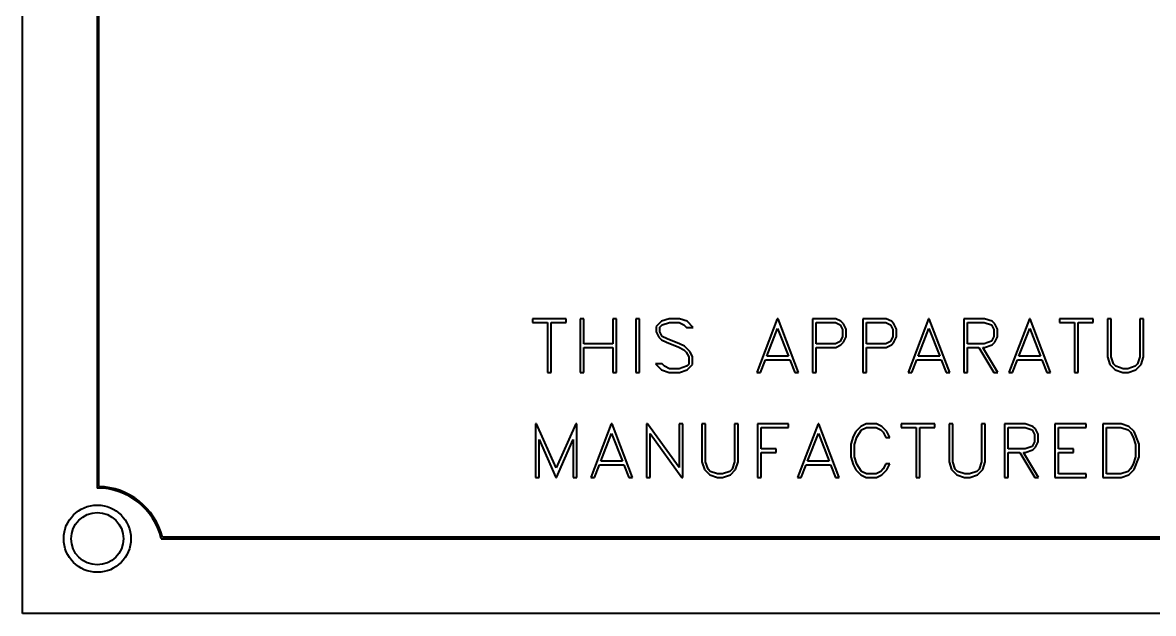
# Model space of a CAD drawing. Header units: millimetres. Extents: x 0 to 5945, y 0 to 4205.
# Drawn here: x 4812.4 to 4888.1, y 1972.1 to 2011.7 of the extents above; entities that cross this region are included whole.
import ezdxf

# ---------------------------------------------------------------- set-up
doc = ezdxf.new("R2010")
doc.units = ezdxf.units.MM
doc.header["$LTSCALE"] = 5
doc.layers.add('가시적인 것(ISO)', color=3, linetype='Continuous', lineweight=40)

msp = doc.modelspace()

# ---------------------------------------------------------------- linework, layer by layer
at = {"layer": '가시적인 것(ISO)'}
for p, q in [((4812.374, 1972.126), (4812.374, 2092.126)), ((4817.374, 2083.731), (4817.374, 1980.521)), ((4817.474, 1980.62), (4817.474, 2083.632)), ((4846.512, 1991.859), (4846.512, 1991.615)), ((4848.761, 1991.859), (4846.512, 1991.859)), ((4846.512, 1991.615), (4847.514, 1991.615)), ((4847.514, 1991.615), (4847.514, 1988.266)), ((4847.758, 1988.266), (4847.758, 1991.615)), ((4847.758, 1991.615), (4848.761, 1991.615)), ((4848.761, 1991.615), (4848.761, 1991.859)), ((4849.96, 1991.859), (4849.717, 1991.859)), ((4849.717, 1991.859), (4849.717, 1988.266)), ((4849.96, 1990.184), (4849.96, 1991.859)), ((4852.139, 1991.859), (4851.895, 1991.859)), ((4851.895, 1991.859), (4851.895, 1990.184)), ((4852.139, 1988.266), (4852.139, 1991.859)), ((4853.673, 1991.859), (4853.429, 1991.859)), ((4853.429, 1991.859), (4853.429, 1988.266)), ((4853.673, 1988.266), (4853.673, 1991.859)), ((4855.154, 1991.685), (4854.799, 1991.334)), ((4854.799, 1991.334), (4854.799, 1990.973)), ((4855.04, 1991.301), (4855.19, 1991.451)), ((4855.04, 1990.99), (4855.04, 1991.301)), ((4855.668, 1991.859), (4855.154, 1991.685)), ((4855.19, 1991.451), (4855.678, 1991.615)), ((4856.35, 1991.859), (4855.668, 1991.859)), ((4855.678, 1991.615), (4856.333, 1991.615)), ((4856.333, 1991.615), (4856.654, 1991.451)), ((4856.865, 1991.685), (4856.35, 1991.859)), ((4856.654, 1991.451), (4856.831, 1991.277)), ((4857.272, 1991.277), (4856.865, 1991.685)), ((4862.907, 1991.859), (4861.533, 1988.266)), ((4862.957, 1991.859), (4862.907, 1991.859)), ((4864.327, 1988.266), (4862.957, 1991.859)), ((4866.817, 1991.859), (4865.263, 1991.859)), ((4865.263, 1991.859), (4865.263, 1988.266)), ((4865.507, 1991.615), (4866.797, 1991.615)), ((4865.507, 1990.184), (4865.507, 1991.615)), ((4866.797, 1991.615), (4867.114, 1991.458)), ((4867.168, 1991.685), (4866.817, 1991.859)), ((4867.114, 1991.458), (4867.271, 1991.14)), ((4867.345, 1991.511), (4867.168, 1991.685)), ((4867.515, 1991.16), (4867.345, 1991.511)), ((4870.192, 1991.859), (4868.638, 1991.859)), ((4868.638, 1991.859), (4868.638, 1988.266)), ((4868.882, 1991.615), (4870.172, 1991.615)), ((4868.882, 1990.184), (4868.882, 1991.615)), ((4870.172, 1991.615), (4870.489, 1991.458)), ((4870.543, 1991.685), (4870.192, 1991.859)), ((4870.489, 1991.458), (4870.646, 1991.14)), ((4870.72, 1991.511), (4870.543, 1991.685)), ((4870.89, 1991.16), (4870.72, 1991.511)), ((4873.033, 1991.859), (4871.659, 1988.266)), ((4873.083, 1991.859), (4873.033, 1991.859)), ((4874.453, 1988.266), (4873.083, 1991.859)), ((4876.772, 1991.859), (4875.389, 1991.859)), ((4875.389, 1991.859), (4875.389, 1988.266)), ((4875.633, 1991.615), (4876.759, 1991.615)), ((4875.633, 1990.184), (4875.633, 1991.615)), ((4876.759, 1991.615), (4877.24, 1991.451)), ((4877.287, 1991.685), (4876.772, 1991.859)), ((4877.24, 1991.451), (4877.397, 1991.14)), ((4877.471, 1991.511), (4877.287, 1991.685)), ((4877.641, 1991.16), (4877.471, 1991.511)), ((4879.783, 1991.859), (4878.41, 1988.266)), ((4879.833, 1991.859), (4879.783, 1991.859)), ((4881.203, 1988.266), (4879.833, 1991.859)), ((4881.808, 1991.859), (4881.808, 1991.615)), ((4884.057, 1991.859), (4881.808, 1991.859)), ((4881.808, 1991.615), (4882.811, 1991.615)), ((4882.811, 1991.615), (4882.811, 1988.266)), ((4883.055, 1988.266), (4883.055, 1991.615)), ((4883.055, 1991.615), (4884.057, 1991.615)), ((4884.057, 1991.615), (4884.057, 1991.859)), ((4885.257, 1991.859), (4885.013, 1991.859)), ((4885.013, 1991.859), (4885.013, 1989.302)), ((4885.257, 1989.315), (4885.257, 1991.859)), ((4887.436, 1991.859), (4887.192, 1991.859)), ((4887.192, 1991.859), (4887.192, 1989.315)), ((4887.436, 1989.302), (4887.436, 1991.859)), ((4854.799, 1990.973), (4854.973, 1990.625)), ((4854.973, 1990.625), (4855.15, 1990.448)), ((4855.2, 1990.676), (4855.04, 1990.99)), ((4855.521, 1990.515), (4855.2, 1990.676)), ((4856.831, 1991.277), (4857.272, 1991.277)), ((4862.205, 1989.346), (4862.93, 1991.21)), ((4862.93, 1991.21), (4863.655, 1989.346)), ((4867.271, 1990.659), (4867.114, 1990.341)), ((4867.271, 1991.14), (4867.271, 1990.659)), ((4867.345, 1990.288), (4867.515, 1990.639)), ((4867.515, 1990.639), (4867.515, 1991.16)), ((4870.646, 1990.659), (4870.489, 1990.341)), ((4870.646, 1991.14), (4870.646, 1990.659)), ((4870.72, 1990.288), (4870.89, 1990.639)), ((4870.89, 1990.639), (4870.89, 1991.16)), ((4872.331, 1989.346), (4873.056, 1991.21)), ((4873.056, 1991.21), (4873.781, 1989.346)), ((4877.397, 1990.659), (4877.24, 1990.348)), ((4877.397, 1991.14), (4877.397, 1990.659)), ((4877.471, 1990.288), (4877.641, 1990.639)), ((4877.641, 1990.639), (4877.641, 1991.16)), ((4879.081, 1989.346), (4879.806, 1991.21)), ((4879.806, 1991.21), (4880.532, 1989.346)), ((4851.895, 1990.184), (4849.96, 1990.184)), ((4849.96, 1988.266), (4849.96, 1989.94)), ((4849.96, 1989.94), (4851.895, 1989.94)), ((4851.895, 1989.94), (4851.895, 1988.266)), ((4855.15, 1990.448), (4855.491, 1990.281)), ((4855.491, 1990.281), (4856.323, 1989.947)), ((4856.36, 1990.178), (4855.521, 1990.515)), ((4856.323, 1989.947), (4856.654, 1989.777)), ((4856.701, 1990.014), (4856.36, 1990.178)), ((4856.654, 1989.777), (4856.811, 1989.623)), ((4857.049, 1989.666), (4856.701, 1990.014)), ((4866.797, 1990.184), (4865.507, 1990.184)), ((4865.507, 1988.266), (4865.507, 1989.94)), ((4865.507, 1989.94), (4866.817, 1989.94)), ((4867.114, 1990.341), (4866.797, 1990.184)), ((4866.817, 1989.94), (4867.168, 1990.114)), ((4867.168, 1990.114), (4867.345, 1990.288)), ((4870.172, 1990.184), (4868.882, 1990.184)), ((4868.882, 1988.266), (4868.882, 1989.94)), ((4868.882, 1989.94), (4870.192, 1989.94)), ((4870.489, 1990.341), (4870.172, 1990.184)), ((4870.192, 1989.94), (4870.543, 1990.114)), ((4870.543, 1990.114), (4870.72, 1990.288)), ((4876.759, 1990.184), (4875.633, 1990.184)), ((4875.633, 1988.266), (4875.633, 1989.94)), ((4875.633, 1989.94), (4876.408, 1989.94)), ((4876.408, 1989.94), (4877.414, 1988.266)), ((4877.671, 1988.266), (4876.668, 1989.94)), ((4876.668, 1989.94), (4876.772, 1989.94)), ((4877.24, 1990.348), (4876.759, 1990.184)), ((4876.772, 1989.94), (4877.287, 1990.114)), ((4877.287, 1990.114), (4877.471, 1990.288)), ((4856.811, 1989.623), (4856.975, 1989.299)), ((4856.975, 1989.299), (4856.975, 1988.824)), ((4857.219, 1989.319), (4857.049, 1989.666)), ((4857.219, 1988.791), (4857.219, 1989.319)), ((4861.784, 1988.266), (4862.115, 1989.102)), ((4862.115, 1989.102), (4863.749, 1989.102)), ((4863.655, 1989.346), (4862.205, 1989.346)), ((4863.749, 1989.102), (4864.08, 1988.266)), ((4871.91, 1988.266), (4872.241, 1989.102)), ((4872.241, 1989.102), (4873.875, 1989.102)), ((4873.781, 1989.346), (4872.331, 1989.346)), ((4873.875, 1989.102), (4874.206, 1988.266)), ((4878.66, 1988.266), (4878.991, 1989.102)), ((4878.991, 1989.102), (4880.625, 1989.102)), ((4880.532, 1989.346), (4879.081, 1989.346)), ((4880.625, 1989.102), (4880.956, 1988.266)), ((4885.013, 1989.302), (4885.183, 1988.787)), ((4885.421, 1988.828), (4885.257, 1989.315)), ((4887.192, 1989.315), (4887.028, 1988.828)), ((4887.262, 1988.787), (4887.436, 1989.302)), ((4847.514, 1988.266), (4847.758, 1988.266)), ((4849.717, 1988.266), (4849.96, 1988.266)), ((4851.895, 1988.266), (4852.139, 1988.266)), ((4853.429, 1988.266), (4853.673, 1988.266)), ((4855.187, 1988.848), (4854.746, 1988.848)), ((4854.746, 1988.848), (4855.154, 1988.44)), ((4855.154, 1988.44), (4855.668, 1988.266)), ((4855.364, 1988.674), (4855.187, 1988.848)), ((4855.685, 1988.51), (4855.364, 1988.674)), ((4855.668, 1988.266), (4856.35, 1988.266)), ((4856.337, 1988.51), (4855.685, 1988.51)), ((4856.825, 1988.674), (4856.337, 1988.51)), ((4856.35, 1988.266), (4856.865, 1988.44)), ((4856.975, 1988.824), (4856.825, 1988.674)), ((4856.865, 1988.44), (4857.219, 1988.791)), ((4861.533, 1988.266), (4861.784, 1988.266)), ((4864.08, 1988.266), (4864.327, 1988.266)), ((4865.263, 1988.266), (4865.507, 1988.266)), ((4868.638, 1988.266), (4868.882, 1988.266)), ((4871.659, 1988.266), (4871.91, 1988.266)), ((4874.206, 1988.266), (4874.453, 1988.266)), ((4875.389, 1988.266), (4875.633, 1988.266)), ((4877.414, 1988.266), (4877.671, 1988.266)), ((4878.41, 1988.266), (4878.66, 1988.266)), ((4880.956, 1988.266), (4881.203, 1988.266)), ((4882.811, 1988.266), (4883.055, 1988.266)), ((4885.183, 1988.787), (4885.534, 1988.44)), ((4885.571, 1988.674), (4885.421, 1988.828)), ((4885.534, 1988.44), (4886.052, 1988.266)), ((4886.062, 1988.51), (4885.571, 1988.674)), ((4886.052, 1988.266), (4886.397, 1988.266)), ((4886.387, 1988.51), (4886.062, 1988.51)), ((4886.874, 1988.674), (4886.387, 1988.51)), ((4886.397, 1988.266), (4886.915, 1988.44)), ((4887.028, 1988.828), (4886.874, 1988.674)), ((4886.915, 1988.44), (4887.262, 1988.787)), ((4846.726, 1984.824), (4846.726, 1981.231)), ((4846.786, 1984.824), (4846.726, 1984.824)), ((4848.106, 1981.866), (4846.786, 1984.824)), ((4849.423, 1984.824), (4848.106, 1981.866)), ((4849.483, 1984.824), (4849.423, 1984.824)), ((4849.483, 1981.231), (4849.483, 1984.824)), ((4851.792, 1984.824), (4850.418, 1981.231)), ((4851.842, 1984.824), (4851.792, 1984.824)), ((4853.212, 1981.231), (4851.842, 1984.824)), ((4854.205, 1984.824), (4854.148, 1984.824)), ((4854.148, 1984.824), (4854.148, 1981.231)), ((4856.327, 1981.893), (4854.205, 1984.824)), ((4856.571, 1984.824), (4856.327, 1984.824)), ((4856.327, 1984.824), (4856.327, 1981.893)), ((4856.571, 1981.231), (4856.571, 1984.824)), ((4858.105, 1984.824), (4857.861, 1984.824)), ((4857.861, 1984.824), (4857.861, 1982.267)), ((4858.105, 1982.28), (4858.105, 1984.824)), ((4860.283, 1984.824), (4860.04, 1984.824)), ((4860.04, 1984.824), (4860.04, 1982.28)), ((4860.283, 1982.267), (4860.283, 1984.824)), ((4863.659, 1984.824), (4861.573, 1984.824)), ((4861.573, 1984.824), (4861.573, 1981.231)), ((4861.817, 1983.149), (4861.817, 1984.58)), ((4861.817, 1984.58), (4863.659, 1984.58)), ((4863.659, 1984.58), (4863.659, 1984.824)), ((4865.634, 1984.824), (4864.26, 1981.231)), ((4865.684, 1984.824), (4865.634, 1984.824)), ((4867.054, 1981.231), (4865.684, 1984.824)), ((4868.508, 1984.65), (4868.164, 1984.309)), ((4868.855, 1984.824), (4868.508, 1984.65)), ((4868.555, 1984.423), (4868.875, 1984.58)), ((4869.544, 1984.824), (4868.855, 1984.824)), ((4868.875, 1984.58), (4869.527, 1984.58)), ((4869.527, 1984.58), (4869.844, 1984.416)), ((4869.895, 1984.65), (4869.544, 1984.824)), ((4870.239, 1984.306), (4869.895, 1984.65)), ((4873.454, 1984.824), (4871.205, 1984.824)), ((4871.205, 1984.824), (4871.205, 1984.58)), ((4871.205, 1984.58), (4872.207, 1984.58)), ((4872.207, 1984.58), (4872.207, 1981.231)), ((4872.451, 1981.231), (4872.451, 1984.58)), ((4872.451, 1984.58), (4873.454, 1984.58)), ((4873.454, 1984.58), (4873.454, 1984.824)), ((4874.653, 1984.824), (4874.409, 1984.824)), ((4874.409, 1984.824), (4874.409, 1982.267)), ((4874.653, 1982.28), (4874.653, 1984.824)), ((4876.832, 1984.824), (4876.588, 1984.824)), ((4876.588, 1984.824), (4876.588, 1982.28)), ((4876.832, 1982.267), (4876.832, 1984.824)), ((4879.506, 1984.824), (4878.122, 1984.824)), ((4878.122, 1984.824), (4878.122, 1981.231)), ((4878.366, 1983.149), (4878.366, 1984.58)), ((4878.366, 1984.58), (4879.492, 1984.58)), ((4879.492, 1984.58), (4879.974, 1984.416)), ((4880.02, 1984.65), (4879.506, 1984.824)), ((4880.204, 1984.476), (4880.02, 1984.65)), ((4880.375, 1984.125), (4880.204, 1984.476)), ((4881.497, 1984.824), (4881.497, 1981.231)), ((4883.583, 1984.824), (4881.497, 1984.824)), ((4881.741, 1983.149), (4881.741, 1984.58)), ((4881.741, 1984.58), (4883.583, 1984.58)), ((4883.583, 1984.58), (4883.583, 1984.824)), ((4885.925, 1984.824), (4884.709, 1984.824)), ((4884.709, 1984.824), (4884.709, 1981.231)), ((4884.953, 1984.58), (4885.915, 1984.58)), ((4884.953, 1981.475), (4884.953, 1984.58)), ((4885.915, 1984.58), (4886.403, 1984.416)), ((4886.443, 1984.65), (4885.925, 1984.824)), ((4886.794, 1984.302), (4886.443, 1984.65)), ((4846.97, 1981.231), (4846.97, 1983.764)), ((4846.97, 1983.764), (4848.079, 1981.231)), ((4848.129, 1981.231), (4849.239, 1983.764)), ((4849.239, 1983.764), (4849.239, 1981.231)), ((4851.09, 1982.311), (4851.815, 1984.175)), ((4851.815, 1984.175), (4852.54, 1982.311)), ((4854.392, 1984.162), (4856.514, 1981.231)), ((4854.392, 1981.231), (4854.392, 1984.162)), ((4864.932, 1982.311), (4865.657, 1984.175)), ((4865.657, 1984.175), (4866.382, 1982.311)), ((4867.996, 1983.961), (4867.823, 1983.45)), ((4868.164, 1984.309), (4867.996, 1983.961)), ((4868.067, 1983.44), (4868.23, 1983.928)), ((4868.23, 1983.928), (4868.555, 1984.423)), ((4869.844, 1984.416), (4870.005, 1984.259)), ((4870.005, 1984.259), (4870.182, 1983.908)), ((4870.182, 1983.908), (4870.436, 1983.908)), ((4870.436, 1983.908), (4870.239, 1984.306)), ((4879.974, 1984.416), (4880.131, 1984.105)), ((4880.131, 1984.105), (4880.131, 1983.624)), ((4880.375, 1983.604), (4880.375, 1984.125)), ((4886.403, 1984.416), (4886.557, 1984.259)), ((4886.557, 1984.259), (4886.724, 1983.935)), ((4886.724, 1983.935), (4886.888, 1983.44)), ((4887.132, 1983.453), (4886.794, 1984.302)), ((4862.82, 1983.149), (4861.817, 1983.149)), ((4862.82, 1982.905), (4862.82, 1983.149)), ((4867.823, 1983.45), (4867.823, 1982.605)), ((4868.067, 1982.615), (4868.067, 1983.44)), ((4879.492, 1983.149), (4878.366, 1983.149)), ((4879.974, 1983.313), (4879.492, 1983.149)), ((4879.506, 1982.905), (4880.02, 1983.079)), ((4880.131, 1983.624), (4879.974, 1983.313)), ((4880.02, 1983.079), (4880.204, 1983.253)), ((4880.204, 1983.253), (4880.375, 1983.604)), ((4882.744, 1983.149), (4881.741, 1983.149)), ((4882.744, 1982.905), (4882.744, 1983.149)), ((4886.888, 1983.44), (4886.888, 1982.615)), ((4887.132, 1982.601), (4887.132, 1983.453)), ((4852.54, 1982.311), (4851.09, 1982.311)), ((4857.861, 1982.267), (4858.031, 1981.752)), ((4858.268, 1981.793), (4858.105, 1982.28)), ((4860.04, 1982.28), (4859.876, 1981.793)), ((4860.11, 1981.752), (4860.283, 1982.267)), ((4861.817, 1981.231), (4861.817, 1982.905)), ((4861.817, 1982.905), (4862.82, 1982.905)), ((4866.382, 1982.311), (4864.932, 1982.311)), ((4867.823, 1982.605), (4867.996, 1982.093)), ((4868.23, 1982.127), (4868.067, 1982.615)), ((4874.409, 1982.267), (4874.58, 1981.752)), ((4874.817, 1981.793), (4874.653, 1982.28)), ((4876.588, 1982.28), (4876.425, 1981.793)), ((4876.659, 1981.752), (4876.832, 1982.267)), ((4878.366, 1981.231), (4878.366, 1982.905)), ((4878.366, 1982.905), (4879.141, 1982.905)), ((4879.141, 1982.905), (4880.147, 1981.231)), ((4880.405, 1981.231), (4879.402, 1982.905)), ((4879.402, 1982.905), (4879.506, 1982.905)), ((4881.741, 1981.475), (4881.741, 1982.905)), ((4881.741, 1982.905), (4882.744, 1982.905)), ((4886.888, 1982.615), (4886.724, 1982.12)), ((4886.794, 1981.752), (4887.132, 1982.601)), ((4850.669, 1981.231), (4851, 1982.067)), ((4851, 1982.067), (4852.634, 1982.067)), ((4852.634, 1982.067), (4852.965, 1981.231)), ((4858.031, 1981.752), (4858.382, 1981.405)), ((4858.419, 1981.639), (4858.268, 1981.793)), ((4858.91, 1981.475), (4858.419, 1981.639)), ((4859.234, 1981.475), (4858.91, 1981.475)), ((4859.722, 1981.639), (4859.234, 1981.475)), ((4859.876, 1981.793), (4859.722, 1981.639)), ((4859.762, 1981.405), (4860.11, 1981.752)), ((4864.511, 1981.231), (4864.842, 1982.067)), ((4864.842, 1982.067), (4866.476, 1982.067)), ((4866.476, 1982.067), (4866.807, 1981.231)), ((4867.996, 1982.093), (4868.164, 1981.746)), ((4868.164, 1981.746), (4868.508, 1981.405)), ((4868.555, 1981.636), (4868.23, 1982.127)), ((4868.875, 1981.475), (4868.555, 1981.636)), ((4869.527, 1981.475), (4868.875, 1981.475)), ((4869.844, 1981.639), (4869.527, 1981.475)), ((4870.005, 1981.796), (4869.844, 1981.639)), ((4869.895, 1981.405), (4870.239, 1981.749)), ((4870.182, 1982.147), (4870.005, 1981.796)), ((4870.436, 1982.147), (4870.182, 1982.147)), ((4870.239, 1981.749), (4870.436, 1982.147)), ((4874.58, 1981.752), (4874.931, 1981.405)), ((4874.968, 1981.639), (4874.817, 1981.793)), ((4875.459, 1981.475), (4874.968, 1981.639)), ((4875.783, 1981.475), (4875.459, 1981.475)), ((4876.271, 1981.639), (4875.783, 1981.475)), ((4876.425, 1981.793), (4876.271, 1981.639)), ((4876.311, 1981.405), (4876.659, 1981.752)), ((4883.583, 1981.475), (4881.741, 1981.475)), ((4883.583, 1981.231), (4883.583, 1981.475)), ((4885.915, 1981.475), (4884.953, 1981.475)), ((4886.403, 1981.639), (4885.915, 1981.475)), ((4886.557, 1981.796), (4886.403, 1981.639)), ((4886.443, 1981.405), (4886.794, 1981.752)), ((4886.724, 1982.12), (4886.557, 1981.796)), ((4846.726, 1981.231), (4846.97, 1981.231)), ((4848.079, 1981.231), (4848.129, 1981.231)), ((4849.239, 1981.231), (4849.483, 1981.231)), ((4850.418, 1981.231), (4850.669, 1981.231)), ((4852.965, 1981.231), (4853.212, 1981.231)), ((4854.148, 1981.231), (4854.392, 1981.231)), ((4856.514, 1981.231), (4856.571, 1981.231)), ((4858.382, 1981.405), (4858.9, 1981.231)), ((4858.9, 1981.231), (4859.244, 1981.231)), ((4859.244, 1981.231), (4859.762, 1981.405)), ((4861.573, 1981.231), (4861.817, 1981.231)), ((4864.26, 1981.231), (4864.511, 1981.231)), ((4866.807, 1981.231), (4867.054, 1981.231)), ((4868.508, 1981.405), (4868.855, 1981.231)), ((4868.855, 1981.231), (4869.544, 1981.231)), ((4869.544, 1981.231), (4869.895, 1981.405)), ((4872.207, 1981.231), (4872.451, 1981.231)), ((4874.931, 1981.405), (4875.449, 1981.231)), ((4875.449, 1981.231), (4875.793, 1981.231)), ((4875.793, 1981.231), (4876.311, 1981.405)), ((4878.122, 1981.231), (4878.366, 1981.231)), ((4880.147, 1981.231), (4880.405, 1981.231)), ((4881.497, 1981.231), (4883.583, 1981.231)), ((4884.709, 1981.231), (4885.925, 1981.231)), ((4885.925, 1981.231), (4886.443, 1981.405)), ((4821.654, 1977.126), (4963.366, 1977.126)), ((4963.287, 1977.226), (4821.732, 1977.226)), ((4972.374, 1972.126), (4812.374, 1972.126))]:
    msp.add_line(p, q, dxfattribs=at)
for radius in [2.25, 1.75]:
    msp.add_circle((4817.374, 1977.126), radius, dxfattribs=at)
for radius, start, end in [(4.395, 13.15164, 90), (4.495, 14.16493, 88.72525)]:
    msp.add_arc((4817.374, 1976.126), radius, start, end, dxfattribs=at)

doc.saveas('drawing.dxf')
